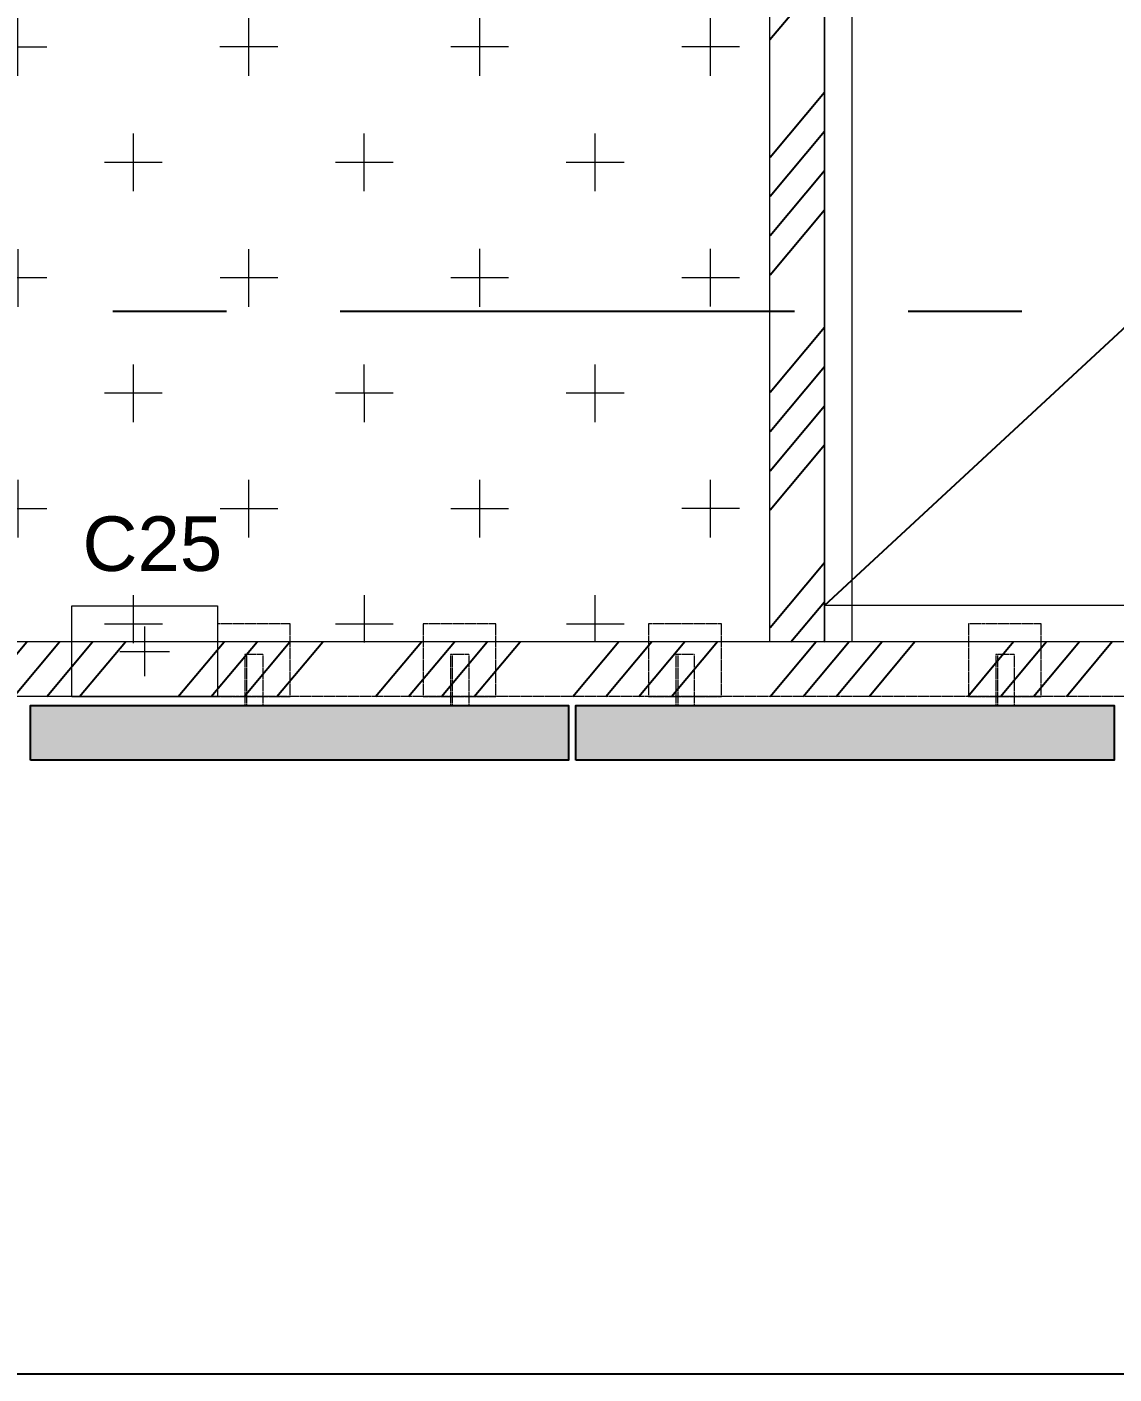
# Model space of a CAD drawing. Header units: millimetres. Extents: x 652937 to 1670132, y 1473552 to 2851037.
# Drawn here: x 711381 to 714371, y 1507049 to 1510754 of the extents above; entities that cross this region are included whole.
import ezdxf
from ezdxf.enums import TextEntityAlignment as Align

# ---------------------------------------------------------------- set-up
doc = ezdxf.new("R2010")
doc.units = ezdxf.units.MM
doc.set_wipeout_variables(frame=1)
doc.linetypes.add('HIDDEN', pattern=[0.375, 0.25, -0.125])
doc.linetypes.add('TA_GL_005.00000', pattern=[13.75, 5, -1.25, 1.25, -1.25, 5])
for name, color, linetype in [('000 - 0_SYM_DWG_GRID-BUBBLE_MAIN_COLOR_1', 7, 'Continuous'), ('000 - 0_SYM_DWG_GRIDLINE_MAIN_COLOR_251', 7, 'Continuous'), ('000 - CONCRETE_COL_HATCH_', 7, 'Continuous'), ('000 - CONCRETE_COL_WIPEOUT_', 7, 'Continuous'), ('000 - CONCRETE_WALL_MAIN_COLOR_4', 7, 'Continuous'), ('000 - EXISTING_PRECAST_MAIN_COLOR_1', 7, 'Continuous'), ('DIM', 7, 'Continuous'), ('TEXT', 7, 'Continuous')]:
    doc.layers.add(name, color=color, linetype=linetype)
for name, color, linetype, lineweight in [('A-010-M_LINE', 7, 'Continuous', 9), ('A-230-M_FLOOR', 7, 'Continuous', 25), ('A-FLOR-E', 7, 'Continuous', 9), ('A-WALL', 7, 'Continuous', 25), ('S-230-A-FLOOR', 7, 'Continuous', 9)]:
    doc.layers.add(name, color=color, linetype=linetype, lineweight=lineweight)
doc.styles.add('Arial', font='arial.ttf')
doc.styles.add('TA', font='', dxfattribs={"height": 4.5})
doc.styles.get('TA').set_extended_font_data('Cordia New')

# ---------------------------------------------------------------- blocks, each defined once
blk = doc.blocks.new('A$C0a204f6e')
at = {"layer": 'Defpoints', "color": 7}
blk.add_lwpolyline([(775, 0), (0, 0), (0, 443.999987), (775, 443.999987)], close=True, dxfattribs=at)
blk = doc.blocks.new('opening')
at = {"layer": 'A-230-M_FLOOR', "color": 7, "linetype": 'HIDDEN', "ltscale": 30}
blk.add_line((6.9582, -3.3452), (11.8381, -8.6111), dxfattribs=at)
blk = doc.blocks.new('C25')
at = {"layer": 'S-230-A-FLOOR', "color": 7}
for p, q in [((0, 0.0686), (0, -0.0686)), ((-0.0686, 0), (0.0686, 0))]:
    blk.add_line(p, q, dxfattribs=at)
at = {"layer": 'S-230-A-FLOOR', "color": 7, "linetype": 'HIDDEN', "ltscale": 5}
blk.add_lwpolyline([(0.125, 0.2), (0.125, -0.2), (-0.125, -0.2), (-0.125, 0.2)], close=True, dxfattribs=at)
blk = doc.blocks.new('1')
at = {"layer": 'A-010-M_LINE', "color": 7}
for p, q in [((274198, -45416.2), (279178, -45416.2)), ((274198, -45491.2), (279178, -45491.2))]:
    blk.add_line(p, q, dxfattribs=at)
blk = doc.blocks.new('*U9152')
at = {"layer": '000 - 0_SYM_DWG_GRIDLINE_MAIN_COLOR_251', "color": 7, "linetype": 'ByBlock', "ltscale": 5}
blk.add_line((30, 0), (-526.696, 0), dxfattribs=at)
at = {"color": 7, "style": 'TA', "flags": 1}
blk.add_attdef('LOCATION', (6, -6), '', height=4.5, rotation=270, dxfattribs=at)
at = {"layer": '000 - 0_SYM_DWG_GRID-BUBBLE_MAIN_COLOR_1', "color": 7, "style": 'Arial'}
blk.add_attdef('GRID-HEAD', text='', height=4, rotation=270, dxfattribs=at).set_placement((98.128, 0), align=Align.MIDDLE_CENTER)
blk = doc.blocks.new('W-1-PP18-ST_ENT3_REV02_20260413-040446_PP18_ENT_3_Y_DIMS')
at = {"layer": '000 - 0_SYM_DWG_GRIDLINE_MAIN_COLOR_251', "color": 7, "linetype": 'TA_GL_005.00000', "xscale": 50.00000000000004, "yscale": 50.00000000000004, "zscale": 50.00000000000004, "rotation": 180}
blk.add_blockref('*U9152', (-4084.8, -14640), dxfattribs=at)
blk = doc.blocks.new('*U8398')
at = {"color": 7}
blk.add_wipeout([(740, 75), (740, -75), (-740, -75), (-740, 75)], dxfattribs=at).dxf.layer = '000 - CONCRETE_COL_WIPEOUT_'
at = {"layer": '000 - CONCRETE_COL_HATCH_'}
h = blk.add_hatch(dxfattribs=at)
h.set_pattern_fill('AR-CONC', scale=0.05, style=0)
h.paths.add_polyline_path([(-740, -75), (-740, 75), (740, 75), (740, -75)])
at = {"layer": '000 - CONCRETE_WALL_MAIN_COLOR_4', "color": 7}
blk.add_lwpolyline([(-740, -75), (-740, 75), (740, 75), (740, -75), (-740, -75)], close=True, dxfattribs=at)
blk = doc.blocks.new('W-1-PP18-ST_ENT3_REV02_20260413-050421_PP18_ENT3_MAIN_PLAN')
at = {"layer": 'A-FLOR-E'}
h = blk.add_hatch(dxfattribs=at)
h.set_pattern_fill('CROSS', scale=50, angle=210.769)
h.set_pattern_definition([(90.0083, (9903.9, -26817.58), (-317.546, 317.454), [158.75, -476.25]), (180.0083, (9983.25, -26738.2), (-317.454, -317.546), [158.75, -476.25])])
h.paths.add_polyline_path([(10552.8, -11720.1), (10552.7, -10920), (11302.5, -10919.9), (11302.6, -11720)], flags=16)
h.paths.add_polyline_path([(18712.4, -10369.2), (18712.7, -10275.1), (20062.2, -10275), (20062.2, -7304.8), (20062.2, 1006.5), (8350.2, 1013.8), (8352.6, -15559), (13097.4, -15549.9), (13097.4, -10370)])
at = {"layer": 'TEXT'}
h = blk.add_hatch(dxfattribs=at)
h.set_pattern_fill('ANSI34', scale=21.831008, angle=305.769)
h.set_pattern_definition([(230.0083, (16484.82, -22407.65), (318.622, -267.277), []), (230.0083, (16387.17, -22416.2), (318.622, -267.277), []), (230.0083, (16289.52, -22424.77), (318.622, -267.277), []), (230.0083, (16191.87, -22433.32), (318.622, -267.277), [])])
h.paths.add_polyline_path([(8351.9, -15550.1), (8350.2, 1004.8), (20060.2, 1006.6), (20061.9, -15548.3)], flags=16)
h.paths.add_polyline_path([(8201.9, -15700.1), (8201.1, 1155.7), (20210.7, 1155.9), (20211.5, -15699.8)])
h = blk.add_hatch(dxfattribs=at)
h.set_pattern_fill('ANSI34', scale=21.831008, angle=305.769)
h.set_pattern_definition([(230.0083, (10896.3, -22408.46), (318.622, -267.277), []), (230.0083, (10798.65, -22417), (318.622, -267.277), []), (230.0083, (10701, -22425.58), (318.622, -267.277), []), (230.0083, (10603.35, -22434.13), (318.622, -267.277), [])])
h.paths.add_polyline_path([(15331.5, -10569.8), (15331.5, -10369.7), (13097, -10370.1), (13097.7, -15549.9), (13247.7, -15549.9), (13247, -10570)])
h.paths.add_polyline_path([(15531.5, -10369.7), (15531.5, -10569.7), (18512.7, -10569.3), (18512.8, -11675), (19812, -11674.9), (19811.9, -11475), (18712.6, -11475), (18712.7, -10369.3)])
at = {"layer": '000 - EXISTING_PRECAST_MAIN_COLOR_1', "color": 7, "linetype": 'HIDDEN', "lineweight": 0, "ltscale": 8}
for p, q in [((11777.6, -15500), (11577.6, -15500)), ((11577.6, -15500), (11577.6, -15700)), ((11777.6, -15700), (11777.6, -15500)), ((12343.7, -15500), (12143.7, -15500)), ((12143.7, -15500), (12143.7, -15700)), ((12343.7, -15700), (12343.7, -15500)), ((12963.7, -15500), (12763.7, -15500)), ((12763.7, -15500), (12763.7, -15700)), ((12963.7, -15700), (12963.7, -15500)), ((13843.7, -15500), (13643.7, -15500)), ((13643.7, -15500), (13643.7, -15700)), ((13843.7, -15700), (13843.7, -15500)), ((11702.6, -15585), (11652.6, -15585)), ((11652.6, -15585), (11652.6, -15725)), ((11657.6, -15585), (11657.6, -15725)), ((11702.6, -15585), (11702.6, -15725)), ((12268.7, -15585), (12218.7, -15585)), ((12218.7, -15585), (12218.7, -15725)), ((12223.7, -15585), (12223.7, -15725)), ((12268.7, -15585), (12268.7, -15725)), ((12888.7, -15585), (12838.7, -15585)), ((12838.7, -15585), (12838.7, -15725)), ((12843.7, -15585), (12843.7, -15725)), ((12888.7, -15585), (12888.7, -15725)), ((13768.7, -15585), (13718.7, -15585)), ((13718.7, -15585), (13718.7, -15725)), ((13723.7, -15585), (13723.7, -15725)), ((13768.7, -15585), (13768.7, -15725)), ((11577.6, -15700), (11777.6, -15700)), ((12143.7, -15700), (12343.7, -15700)), ((12763.7, -15700), (12963.7, -15700)), ((13643.7, -15700), (13843.7, -15700)), ((11063.7, -15725), (12543.7, -15725)), ((11063.7, -15725), (11063.7, -15875)), ((11577.6, -15735), (11577.6, -15725)), ((11577.6, -15725), (11777.6, -15725)), ((11577.6, -15735), (11777.6, -15735)), ((11702.6, -15725), (11652.6, -15725)), ((11777.6, -15735), (11777.6, -15725)), ((12143.7, -15735), (12143.7, -15725)), ((12143.7, -15725), (12343.7, -15725)), ((12143.7, -15735), (12343.7, -15735)), ((12268.7, -15725), (12218.7, -15725)), ((12343.7, -15735), (12343.7, -15725)), ((12543.7, -15725), (12543.7, -15875)), ((12563.7, -15725), (14043.7, -15725)), ((12563.7, -15725), (12563.7, -15875)), ((12763.7, -15735), (12763.7, -15725)), ((12763.7, -15725), (12963.7, -15725)), ((12763.7, -15735), (12963.7, -15735)), ((12888.7, -15725), (12838.7, -15725)), ((12963.7, -15735), (12963.7, -15725)), ((13643.7, -15735), (13643.7, -15725)), ((13643.7, -15725), (13843.7, -15725)), ((13643.7, -15735), (13843.7, -15735)), ((13768.7, -15725), (13718.7, -15725)), ((13843.7, -15735), (13843.7, -15725)), ((14043.7, -15725), (14043.7, -15875)), ((11063.7, -15875), (12543.7, -15875)), ((12563.7, -15875), (14043.7, -15875))]:
    blk.add_line(p, q, dxfattribs=at)
at = {"layer": 'A-WALL', "color": 7, "lineweight": 13}
blk.add_lwpolyline([(20062.2, 1006.5), (20062.2, -15549.9), (8352.6, -15549.9), (8350.2, 1004.8)], close=True, dxfattribs=at)
for points in [[(13097.4, -15549.9), (13097.4, -10370.1), (18712.7, -10369.2)], [(13247.4, -15549.9), (13247.4, -10570), (18512.7, -10569.3)], [(19962.1, -15449.9), (13247.4, -15449.9)], [(11602.5, -15699.9), (8327.6, -15699.9)]]:
    blk.add_lwpolyline(points, dxfattribs=at)
at = {"layer": 'A-WALL', "color": 7, "linetype": 'HIDDEN', "lineweight": 13, "ltscale": 8}
blk.add_lwpolyline([(15283.8, -15699.9), (11602.5, -15699.9)], dxfattribs=at)
at = {"color": 7}
blk.add_blockref('W-1-PP18-ST_ENT3_REV02_20260413-040446_PP18_ENT_3_Y_DIMS', (0, 0), dxfattribs=at)
at = {"color": 7, "xscale": 1000, "yscale": 1000, "zscale": 1000, "rotation": 90.00830806532032}
blk.add_blockref('opening', (9903.2, -22408.6), dxfattribs=at)
at = {"layer": 'A-WALL', "color": 7, "linetype": 'HIDDEN', "lineweight": 13, "ltscale": 8, "rotation": 90}
blk.add_blockref('1', (-32168, -289748.1), dxfattribs=at)
at = {"layer": 'S-230-A-FLOOR', "color": 7, "xscale": 999.9999999999999, "yscale": 999.9999999999999, "zscale": 999.9999999999999, "rotation": 90.00830800784766}
blk.add_blockref('C25', (11377.6, -15576.1), dxfattribs=at)
at = {"color": 7}
for p in [(11803.7, -15800), (13303.7, -15800)]:
    blk.add_blockref('*U8398', p, dxfattribs=at)
at = {"layer": 'DIM', "color": 7, "insert": (11398.6, -15281), "char_height": 150, "attachment_point": 5, "rotation": 0.0083, "style": 'Arial', "bg_fill": 3, "box_fill_scale": 1.1, "bg_fill_color": 256, "bg_fill_true_color": 13158600, "bg_fill_transparency": 0}
blk.add_mtext('\\A1;C25', dxfattribs=at)

msp = doc.modelspace()

# ---------------------------------------------------------------- block references
at = {"color": 7, "xscale": 50, "yscale": 50, "zscale": 50}
msp.add_blockref('A$C0a204f6e', (687488.3516, 1507048.6813), dxfattribs=at)

# ---------------------------------------------------------------- next in the draw order: block references
at = {"color": 7}
msp.add_blockref('W-1-PP18-ST_ENT3_REV02_20260413-050421_PP18_ENT3_MAIN_PLAN', (700327.4222, 1524612.6223), dxfattribs=at)

doc.saveas('drawing.dxf')
